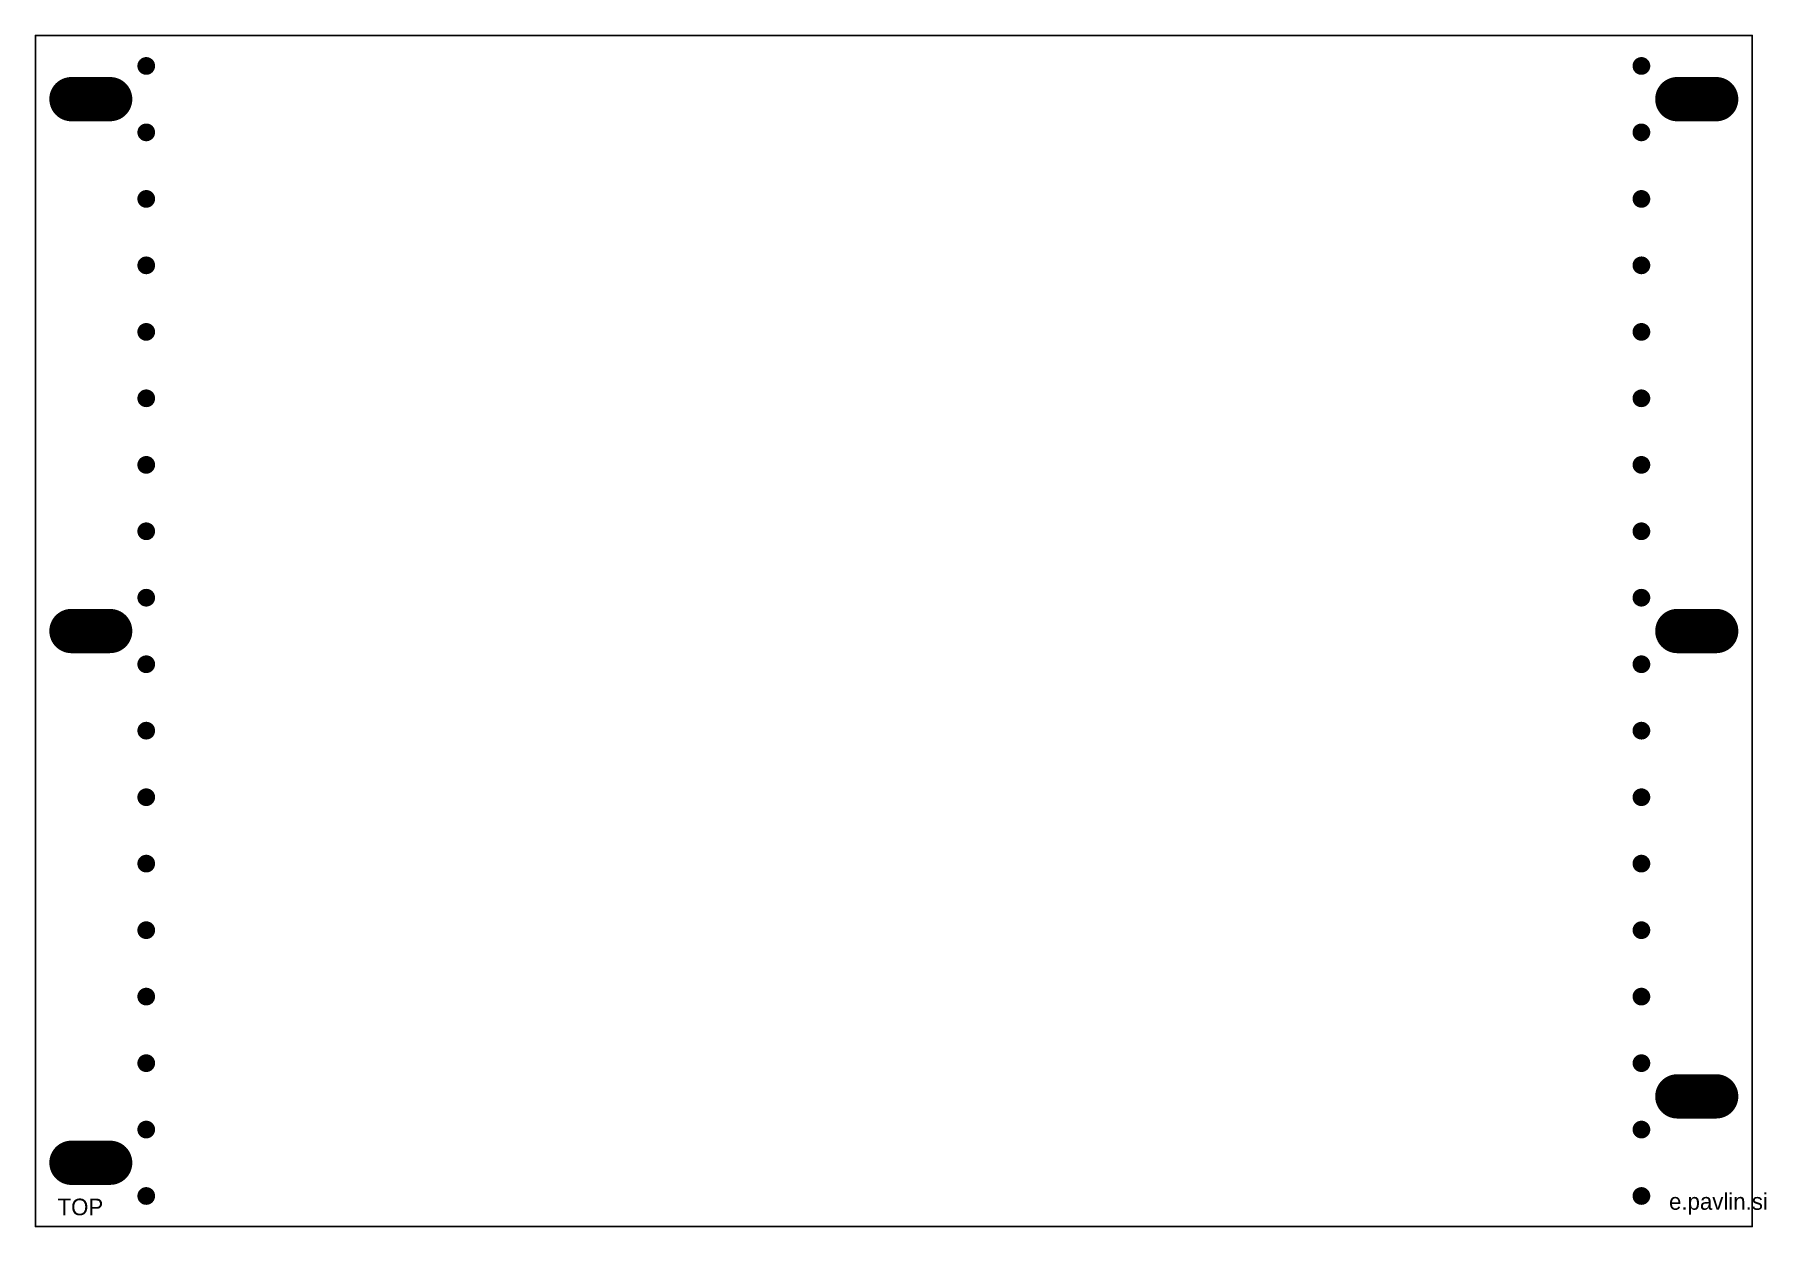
# Model space of a CAD drawing. Header units: millimetres. Extents: x 0 to 12.3, y 0 to 8.5.
import ezdxf

# ---------------------------------------------------------------- set-up
doc = ezdxf.new("R2010")
doc.units = ezdxf.units.MM
doc.header["$MEASUREMENT"] = 0
doc.layers.add('TopPaste', color=8, linetype='Continuous')

msp = doc.modelspace()

# ---------------------------------------------------------------- linework, layer by layer
at = {"layer": 'TopPaste'}
for points, const_width in [([(0, 8.465), (12.205, 8.465)], 0.0118), ([(0, 0), (0, 8.465)], 0.0118), ([(12.205, 0), (12.205, 8.465)], 0.0118), ([(0.531, 8.012), (0.256, 8.012)], 0.315), ([(11.673, 8.012), (11.949, 8.012)], 0.315), ([(0.531, 4.232), (0.256, 4.232)], 0.315), ([(11.673, 4.232), (11.949, 4.232)], 0.315), ([(11.673, 0.925), (11.949, 0.925)], 0.315), ([(0.531, 0.453), (0.256, 0.453)], 0.315), ([(0, 0), (12.205, 0)], 0.0118)]:
    msp.add_lwpolyline(points, dxfattribs=dict(at, const_width=const_width))
for points, const_width in [([(-0.003, 8.465, 1), (0.003, 8.465, 1)], 0.00591), ([(-0.003, 8.465, 1), (0.003, 8.465, 1)], 0.00591), ([(12.202, 8.465, 1), (12.208, 8.465, 1)], 0.00591), ([(12.202, 8.465, 1), (12.208, 8.465, 1)], 0.00591), ([(0.756, 8.248, 1), (0.819, 8.248, 1)], 0.063), ([(11.386, 8.248, 1), (11.449, 8.248, 1)], 0.063), ([(0.177, 8.012, 1), (0.335, 8.012, 1)], 0.157), ([(0.453, 8.012, 1), (0.61, 8.012, 1)], 0.157), ([(11.594, 8.012, 1), (11.752, 8.012, 1)], 0.157), ([(11.87, 8.012, 1), (12.028, 8.012, 1)], 0.157), ([(0.756, 7.776, 1), (0.819, 7.776, 1)], 0.063), ([(11.386, 7.776, 1), (11.449, 7.776, 1)], 0.063), ([(0.756, 7.303, 1), (0.819, 7.303, 1)], 0.063), ([(11.386, 7.303, 1), (11.449, 7.303, 1)], 0.063), ([(0.756, 6.831, 1), (0.819, 6.831, 1)], 0.063), ([(11.386, 6.831, 1), (11.449, 6.831, 1)], 0.063), ([(0.756, 6.358, 1), (0.819, 6.358, 1)], 0.063), ([(11.386, 6.358, 1), (11.449, 6.358, 1)], 0.063), ([(0.756, 5.886, 1), (0.819, 5.886, 1)], 0.063), ([(11.386, 5.886, 1), (11.449, 5.886, 1)], 0.063), ([(0.756, 5.413, 1), (0.819, 5.413, 1)], 0.063), ([(11.386, 5.413, 1), (11.449, 5.413, 1)], 0.063), ([(0.756, 4.941, 1), (0.819, 4.941, 1)], 0.063), ([(11.386, 4.941, 1), (11.449, 4.941, 1)], 0.063), ([(0.756, 4.469, 1), (0.819, 4.469, 1)], 0.063), ([(11.386, 4.469, 1), (11.449, 4.469, 1)], 0.063), ([(0.177, 4.232, 1), (0.335, 4.232, 1)], 0.157), ([(0.453, 4.232, 1), (0.61, 4.232, 1)], 0.157), ([(11.594, 4.232, 1), (11.752, 4.232, 1)], 0.157), ([(11.87, 4.232, 1), (12.028, 4.232, 1)], 0.157), ([(0.756, 3.996, 1), (0.819, 3.996, 1)], 0.063), ([(11.386, 3.996, 1), (11.449, 3.996, 1)], 0.063), ([(0.756, 3.524, 1), (0.819, 3.524, 1)], 0.063), ([(11.386, 3.524, 1), (11.449, 3.524, 1)], 0.063), ([(0.756, 3.051, 1), (0.819, 3.051, 1)], 0.063), ([(11.386, 3.051, 1), (11.449, 3.051, 1)], 0.063), ([(0.756, 2.579, 1), (0.819, 2.579, 1)], 0.063), ([(11.386, 2.579, 1), (11.449, 2.579, 1)], 0.063), ([(0.756, 2.106, 1), (0.819, 2.106, 1)], 0.063), ([(11.386, 2.106, 1), (11.449, 2.106, 1)], 0.063), ([(0.756, 1.634, 1), (0.819, 1.634, 1)], 0.063), ([(11.386, 1.634, 1), (11.449, 1.634, 1)], 0.063), ([(0.756, 1.161, 1), (0.819, 1.161, 1)], 0.063), ([(11.386, 1.161, 1), (11.449, 1.161, 1)], 0.063), ([(11.594, 0.925, 1), (11.752, 0.925, 1)], 0.157), ([(11.87, 0.925, 1), (12.028, 0.925, 1)], 0.157), ([(0.756, 0.689, 1), (0.819, 0.689, 1)], 0.063), ([(11.386, 0.689, 1), (11.449, 0.689, 1)], 0.063), ([(0.177, 0.453, 1), (0.335, 0.453, 1)], 0.157), ([(0.453, 0.453, 1), (0.61, 0.453, 1)], 0.157), ([(0.756, 0.217, 1), (0.819, 0.217, 1)], 0.063), ([(11.386, 0.217, 1), (11.449, 0.217, 1)], 0.063), ([(-0.003, 0, 1), (0.003, 0, 1)], 0.00591), ([(-0.003, 0, 1), (0.003, 0, 1)], 0.00591), ([(12.202, 0, 1), (12.208, 0, 1)], 0.00591), ([(12.202, 0, 1), (12.208, 0, 1)], 0.00591)]:
    msp.add_lwpolyline(points, format="xyb", close=True, dxfattribs=dict(at, const_width=const_width))

# ---------------------------------------------------------------- texts
for s, height, p in [('TOP', 0.1181, (0.157, 0.08)), ('e.pavlin.si', 0.11811, (11.614, 0.119))]:
    msp.add_text(s, height=height, rotation=360, dxfattribs=at).set_placement(p)

doc.saveas('drawing.dxf')
